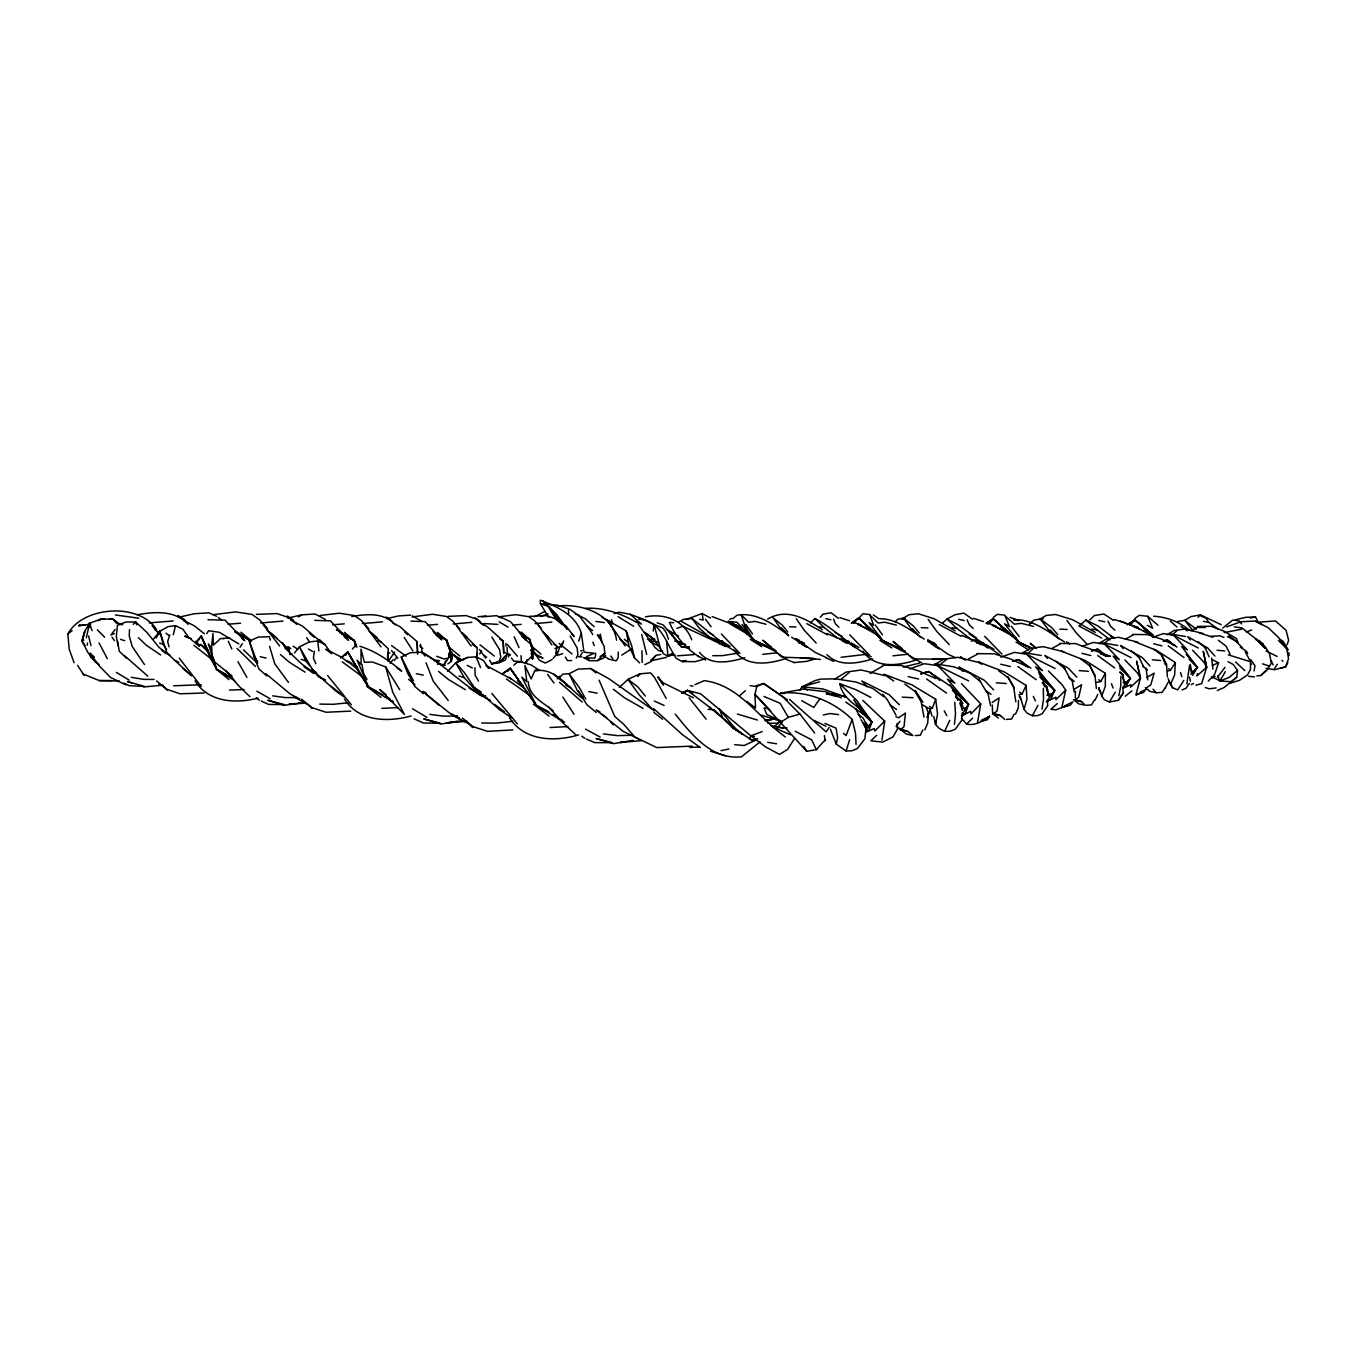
<?xml version="1.0" encoding="UTF-8"?>
<svg xmlns="http://www.w3.org/2000/svg" width="1357" height="1357" viewBox="0 0 1357 1357"><rect width="100%" height="100%" fill="white"/><g stroke="black" fill="none" stroke-linecap="round" stroke-linejoin="round"><path stroke-width="1.5" d="M506.025 646.051L506.025 643.388M1061.53 651.19L1085.261 660.52L1105.378 673.293L1105.293 686.472L1101.748 695.954L1104.327 699.72L1109.483 702.027L1118.372 700.314L1123.359 692.698L1122.901 689.407M1245.268 651.886L1250.594 661.775L1250.442 669.612L1247.456 674.938L1239.62 680.264L1231.138 682.944M477.019 655.482L477.172 647.713L462.788 633.278M1120.95 676.159L1120.712 686.455L1118.847 695.785M935.635 720.601L935.55 724.451L939.417 728.573L944.659 731.304L950.104 731.236L955.226 729.286L961.621 720.499L962.198 712.747M1018.496 700.466L1018.293 707.879L1015.511 714.138M618.283 652.106L618.097 657.908L616.163 660.825L608.852 659.146L602.729 655.261M1075.27 697.82L1075.456 691.392M129.526 629.597L129.237 635.907L132.206 646.475L144.487 664.523M451.728 654.311L451.355 661.334L447.844 663.912M1189.546 665.354L1186.866 683.962M1134.774 641.674L1156.775 650.512L1175.349 662.589L1174.602 675.107L1170.565 684.165L1172.669 687.762L1177.74 689.899L1183.745 680.485M476.646 656.618L476.884 653.463M580.66 650.902L582.119 650.58M641.963 650.715L642.183 662.352M862.781 700.348L884.679 721.144L881.931 740.142M89.121 627.222L89.528 623.27L100.825 619.131L112.936 619.165L118.771 623.355M954.429 724.35L955.515 713.901L954.768 702.332M533.182 652.785L532.487 659.112L531.435 650.224L531.961 652.53M866.58 723.196L864.85 738.785L857.488 748.47L851.891 750.76L846.09 750.998L836.302 744.179L830.399 729.252M653.243 631.09L654.023 624.457L641.556 618.504L630.123 614.28L619.131 612.177L614.178 613.618M595.18 657.45L595.706 653.124M87.238 645.237L87.51 643.014M1229.985 683.165L1236.719 677.143L1237.533 670.494L1233.309 664.523L1228.017 661.656M961.418 683.589L980.738 703.91L977.6 722.433M508.485 656.992L508.909 653.65M314.332 651.106L313.416 658.179L315.825 663.743M394.65 652.157L388.323 661.232L388.187 648.629L369.019 630.903M510.402 654.515L509.961 655.516M555.844 653.362L556.862 646.237L543.75 632.599M1041.972 709.134L1043.516 699.279L1043.312 688.389M1254.089 670.952L1254.971 665.693L1250.679 659.739M556.845 651.75L556.336 654.685L553.045 658.45M1048.486 671.02L1062.073 684.657L1065.72 690.153L1061.819 707.675M173.238 634.771L175.511 625.696L182.822 629.139L189.183 638.163L184.789 636.145L191.218 638.57M85.084 645.542L82.031 641.166L84.829 631.531L82.031 641.166L87.984 652.666L95.635 662.25L99.027 664.472M836.302 744.179L837.608 737.699L836.099 728.166L824.988 723.434M452.695 654.803L451.355 661.334L449.829 653.718M1123.308 688.101L1130.992 684.708L1130.602 687.134L1140.44 678.076L1136.606 661.283L1140.44 678.076L1135.979 694.665M86.373 637.654L89.528 623.27L92.072 630.683M846.09 750.998L849.669 739.633M507.128 647.425L507.382 653.616L505.398 659.994L498.765 662.945L491.624 663.81L489.64 660.231M787.552 699.89L763.669 683.504L756.765 686.557L754.967 694.394L755.51 708.032L746.978 701.433M448.794 655.736L450.066 650.291L449.184 646.492M561.561 647.136L563.783 640.911L559.813 646.831L556.862 655.533L562.697 653.65M1197.485 673.666L1196.891 675.973L1206.644 667.356L1203.303 651.496L1206.644 667.356L1201.759 683.131M599.285 638.011L600.286 634.126L601.914 641.946M82.031 641.166L84.524 631.667L89.528 623.27M927.408 717.056L928.493 713.307L926.254 707.692M1047.485 700.365L1047.689 705.708L1042.057 713.867L1037.393 715.665L1032.406 715.716L1027.181 713.222L1024.026 709.287L1026.927 699.33L1026.146 685.421L1004.231 671.868L978.465 661.962L981.688 664.268M1288.828 652.7L1289.15 655.567M927.306 717.276L928.493 713.307L927.645 723.247L924.829 729.93M531.198 654.023L532.741 648.934L532.148 645.355L521.495 636.009M169.761 634.991L167.657 641.607L169.082 646.865M1212.564 659.892L1218.569 662.759L1214.871 673.767L1212.106 677.788M578.693 641.183L581.322 633.125C575.504 614.551 556.964 606.562 540.307 600.184L540.391 603.628L548.601 617.384M499.376 660.689L500.716 656.907L499.597 649.782L491.828 637.095M927.408 717.344L930.139 709.643M611.006 626.561L612.397 622.727L611.43 619.759M944.659 731.304L949.798 720.313M866.19 730.337L871.906 722.212C863.459 707.218 842.901 701.756 839.847 683.707L857.2 700.857L871.906 722.212L868.921 730.354L865.613 732.085M922.658 704.995L929.918 708.965L932.31 708.303L935.685 699.245L911.836 684.81L884.018 674.225L893.703 681.027M841.272 697.888L825.293 691.68L803.548 689.085L780.58 693.19C806.787 690.425 833.486 701.162 852.145 719.447L846.123 735.562L843.528 733.374M1286.979 644.829L1288.641 640.368L1286.08 630.327L1275.478 620.946L1257.685 622.235M762.142 731.61L750.811 735.799L749.59 738.92L752.236 740.26L757.681 738.7M1192.99 670.748L1192.108 672.987L1197.485 667.474L1181.642 646.526L1187.341 649.867L1173.618 635.297L1163.288 633.617L1152.551 637.366M533.878 649.664L532.656 652.734L530.892 649.816M437.293 664.048L444.18 664.608L445.741 660.791M896.078 726.436L899.928 721.262M1032.406 715.716L1037.952 705.301M1095.014 700.297L1097.762 694.394M576.267 658.179L577.895 654.685L577.149 648.001L570.211 636.026M922.76 729.981L920.3 735.257L915.33 735.545M1018.87 694.767L1022.075 694.021L1026.146 685.421M770.759 710.966L754.967 694.394L794.727 738.14L787.654 749.352L779.529 754.441L765.67 746.978L750.811 735.799L700.721 693.851L687.473 690.425L681.689 693.037M1165.256 688.084L1167.97 682.486M1287.827 662.437L1285.639 666.796L1280.041 668.424M526.686 662.827L525.498 662.81L527.093 659.655M1014.205 714.104L1011.542 719.074L1006.419 719.414M1109.483 702.027L1115.301 692.138M156.174 637.926L159.821 631.242L168.166 626.612L175.511 625.696M897.113 723.468L897.689 728.573L893.025 736.885L882.779 742.126L870.855 740.82L876.707 735.257M1096.982 682.317L1100.781 681.485L1105.378 673.293M345.831 655.295L347.782 651.903L357.179 667.865L353.482 663.319L357.62 667.966M858.031 619.216L862.899 613.754L870.074 614.568M1217.84 675.735L1219.875 681.061L1225.354 671.63M799.985 690.187L801.987 686.812L815.014 680.603L820.544 679.094L834.029 678.856M1224.964 667.305L1217.331 677.465M1094.336 700.161L1091.503 704.894L1086.278 705.284M479.7 654.006L481.599 650.851M1192.582 675.396L1197.485 667.474L1186.171 654.396M962.707 713.629L968.576 704.215L947.423 679.212L954.921 683.165L937.704 665.642L924.321 663.709L909.699 668.882M206.739 633.651L208.537 630.768L219.291 632.277L238.849 643.913M990.186 622.761L993.833 616.994L997.378 614.348L1004.655 615.128M1167.546 670.986L1170.362 670.392L1175.349 662.589M981.247 720.397L989.626 716.225L987.387 719.719L981.06 721.483M1118.372 700.314L1123.359 692.698M580.457 655.584L582.34 652.7M240.019 647.255L242.343 643.71M829.178 727.352L826.159 731.932L789.553 699.449M1165.086 687.863L1162.118 692.358L1156.876 692.782L1150.142 691.476L1145.308 687.694M531.13 656.839L525.498 662.81M74.075 662.725L69.207 649.189L67.85 633.956C82.709 606.375 138.974 602.084 156.513 629.512M480.378 623.016L487.265 626.697L503.21 641.013L503.701 652.938L505.635 652.717M825.582 739.378L816.303 749.658L806.703 751.32L794.727 738.14M394.446 660.469L396.414 657.602M1189.377 683.334L1185.967 688.321L1182.015 689.882M1131.28 623.949L1135.368 618.063L1139.269 615.366L1147.683 616.265L1158.013 625.238M196.816 642.455L201.209 636.111L208.164 651.258L205.348 646.967L207.858 650.139M819.882 698.719L813.844 707.421L801.699 700.704M1274.596 668.272L1277.361 664.319M115.04 629.529L110.952 635.042L114.344 633.465M1047.977 699.398L1054.745 690.391L1035.662 666.898L1042.464 670.629L1026.587 654.21L1014.391 652.361L1000.889 657.178M871.906 722.212L863.137 714.053L853.723 699.652L871.906 722.212L868.005 727.352L867.869 725.011L866.224 724.875M605.663 655.278L603.509 658.06L597.521 660.655L589.26 660.74L583.832 657.653L594.417 658.145M1176.977 630.649L1171.854 635.195M777.391 727.946L782.056 722.111M153.341 639.266L159.821 631.242L166.894 653.09L191.541 675.837M1109.449 639.079L1103.767 643.93M294.52 652.904L299.473 646.814L309.26 641.997M444.18 664.608L448.455 658.043L444.078 658.993L436.615 656.262M660.876 654.43L656.025 655.397L650.665 661.86L644.779 664.625M390.087 663.319L393.106 659.672M507.739 671.342L510.266 668.322L536.371 705.47L564.444 722.331M1033.288 648.595L1028.216 653.09M1123.036 686.879L1130.449 678.229L1113.113 656.093L1119.321 659.604L1104.598 644.168L1093.403 642.421L1081.902 646.407M597.979 634.737L604.069 646.254L604.832 653.243L597.521 660.655M195.985 642.115L201.209 636.111L216.832 669.527L234.693 680.773M849.092 672.631L841.238 679.111M946.745 659.4L939.655 664.998M507.382 653.616L501.055 660.689L491.624 663.81L500.377 661.605L504.159 658.06M352.345 649.104L354.974 646.186M558.728 678.517L562.731 674.124L569.109 673.734L578.133 669.103L590.685 668.543L609.191 678.924L651.445 708.88M820.307 617.181L822.953 614.314M774.457 726.351L780.75 721.161M972.63 718.141L966.574 724.027L961.35 718.175M1208.239 681.163L1211.173 678.059M1190.92 674.378L1197.485 667.474L1189.173 659.366M447.64 671.308L455.782 662.827L467.639 657.416L476.154 656.856L483.245 660.316L488.876 668.289M1256.819 675.871L1260.89 675.515L1265.555 670.646M895.213 621.811L897.656 619.301L903.423 618.046L909.326 614.67L918.316 613.737L934.142 618.758L955.226 630.801M980.738 703.91L970.917 713.969L970.713 711.339L961.825 715.817M853.468 623.338L858.71 618.012L882.949 640.708L904.491 652.157M884.679 721.144L874.79 731.016L874.298 728.59L865.681 732.22M1222.725 628.087L1232.699 620.098L1239.06 620.861L1241.604 623.898M557.201 678.873L559.712 676.38M637.671 676.532L640.385 673.869M1057.307 703.621L1050.929 709.253L1056.068 709.796L1067.857 705.233M810.417 622.931L814.929 618.521C835.064 628.986 850.381 646.984 871.194 656.703M133.223 624.373L135.7 621.947L146.963 632.481L158.939 647.323L168.285 654.515M342.269 657.246L347.782 651.903L368.578 687.083L393.377 702.281M1065.72 690.153L1055.848 699.703L1055.983 697.176L1046.654 701.535M1198.061 617.231L1200.504 614.908L1221.13 624.644M1089.756 619.962L1094.387 615.518L1103.869 614.026L1113.707 620.471M1029.827 623.983L1033.881 620.166L1040.225 618.962L1046.247 615.45L1055.61 614.484L1072.844 619.827L1095.269 632.362M942.708 622.982L946.965 619.013L955.192 614.67L963.877 613.127L972.392 619.148M1131.84 690.849L1125.258 696.243M619.284 687.422L628.02 679.365L639.995 673.784L650.614 672.919L654.549 677.448L666.202 698.431M987.353 624.152L993.188 618.758L1019.463 642.472L1030.625 648.358M652.038 659.044L656.025 655.397M1030.014 623.796L1032.338 621.693M1079.782 625.441L1085.922 620.03L1097.915 625.95L1113.741 637.994M1260.89 675.515L1266.776 670.409L1271.356 663.183L1269.558 653.904L1265.742 647.459L1259.042 640.283M340.607 658.026L347.782 651.903L359.995 674.327L368.578 687.083L382.776 694.835M513.811 665.218L517.271 662.267L522.174 662.284L531.249 664.981L539.408 670.341C557.625 670.307 569.194 688.813 582.815 698.668M739.294 695.937L745.434 690.713M1236.719 677.143L1224.014 687.592L1217.331 690.509M1130.737 623.626L1135.08 619.979L1153.229 635.093M732.661 618.792L736.987 615.23C756.358 611.803 773.354 624.441 788.281 634.974M1237.533 670.494L1228.984 677.499L1219.875 681.061M760.022 741.855L741.516 756.816C711.56 759.92 692.036 734.934 675.26 714.104M861.084 719.668L865.919 728.539L866.665 727.929M631.395 649.036L621.777 655.109M85.101 624.882L78.74 625.696L79.775 624.899M67.85 633.956L72.142 630.649M552.078 659.587L545.243 663.064L539.475 660.299L532.639 649.867M99.434 620.2L101.334 618.775L105.066 619.403M870.007 673.496L883.068 665.914M502.463 674.107L510.266 668.322L522.106 685.166L517.509 680.366L523.123 686.048M851.331 623.372L858.71 618.012L869.82 628.291L865.647 625.509L873.518 631.276M684.335 692.681L687.473 690.425L692.681 693.546M600.065 656.584L604.832 653.243M852.179 622.541L858.71 618.012L882.949 640.708L899.657 648.697M502.701 673.513L510.266 668.322L536.371 705.47L549.364 712.425M986.726 623.1L993.188 618.758L1005.249 629.512L1000.703 626.578L1009.116 632.599M992.137 702.553L999.125 697.871L997.073 710.915L993.12 714.019L1000.499 715.614L1004.689 719.363M98.383 620.743L101.334 618.775M1146.461 687.795L1150.77 684.912L1154.162 673.157L1146.75 677.482M989.626 716.225C982.892 720.804 975.14 726.199 966.574 724.027M780.682 722.246L788.298 717.327L799.952 714.087L814.675 733.034M986.081 623.355L993.188 618.758L1019.463 642.472L1030.268 647.611M961.418 715.868L965.489 713.307L968.576 704.215L951.63 686.947L928.867 671.562L921.182 673.496M298.404 616.96L301.78 614.874L315.129 614.009L325.409 619.471M1074.286 689.22L1081.546 684.725L1078.73 697.108L1074.557 700.093L1081.512 701.586L1085.091 705.148L1078.934 703.91L1073.421 699.652M534.607 616.74L544.717 611.515M834.419 679.28L846.14 672.088L861.203 669.985L884.917 675.633M1127.955 624.356L1135.08 619.979L1148.175 631.226L1143.256 628.138L1151.516 633.99M1167.071 634.754L1174.042 630.496L1185.424 629.02L1203.32 633.6M1098.729 643.608L1106.498 638.91L1118.626 637.332L1137.743 642.149M1021.991 653.395L1030.336 648.375L1043.312 646.695L1063.837 651.801M1126.988 624.831L1135.08 619.979L1152.738 635.839M934.803 664.506L943.827 659.146L957.788 657.331L979.924 662.759M780.733 721.347L777.34 723.247L767.791 723.264M817.508 748.996L816.303 749.658L811.707 739.819L795.168 731.253M1191.242 684.674L1193.482 683.436M1046.315 701.569L1050.861 699.059L1054.745 690.391L1039.513 674.141M1190.971 630.835L1198.197 626.9M1125.496 639.13L1133.248 634.94M1051.828 648.459L1060.156 643.998M968.304 659.027L977.328 654.261M678.568 621.981L683.724 619.301L692.036 618.487L725.91 645.644L738.242 653.124M1136.233 695.157L1141.576 692.392M1122.714 688.169L1125.971 686.506L1130.449 678.229L1119.406 665.965M1064.702 705.844L1072.844 701.891L1070.283 705.25L1064.278 706.912M410.323 676.651L407.745 673.428L401.265 657.059L410.238 652.734L422.078 652.242C446.436 666.066 465.146 687.931 490.386 700.399M1140.44 691.985L1146.139 689.271L1143.357 692.494L1137.641 694.072M681.96 693.037L687.473 690.425L711.17 708.405M467.639 657.416L455.782 662.827L464.331 677.703L477.868 692.935M755.662 740.243L744.077 745.536L734.595 744.637M257.711 661.758L254.064 656.703L249.366 641.149L258.22 637.095L269.331 636.704L270.331 640.199M644.456 632.311C653.124 637.044 658.807 645.321 663.42 653.786L667.949 656.076L671.342 654.532M962.283 709.033L964.861 707.896L964.708 710.44L968.576 704.215L952.461 690.476M586.512 656.618L594.162 653.26L583.985 652.157L581.322 633.125M694.92 684.708L704.164 680.671C739.175 684.776 758.597 718.124 785.381 736.953M1211.852 677.788L1215.126 676.363M1212.259 665.371L1218.569 662.759M729.727 619.25L731.813 618.436M676.956 628.393L682.707 626.222L726.283 646.509L681.825 621.659M540.697 616.468L548.024 613.771M1246.337 631.921L1251.731 629.953M555.013 648.561L559.813 646.831M1226.694 626.866L1240.926 621.743L1254.835 621.048L1262.231 624.746M666.626 657.263L652.208 660.571M710.542 618.029L702.146 613.551L686.455 619.369M901.998 619.352L905.187 618.351M766.569 721.076L773.354 718.973L765.28 720.38M1123.138 682.537L1126.106 681.638L1125.411 683.979L1130.449 678.229L1119.847 668.255M756.086 685.811L763.669 683.504L782.735 696.786L799.952 714.087M1093.912 650.41L1097.677 649.274L1107.176 656.076M1039.937 619.674L1043.312 618.656M1013.306 661.334L1018.802 659.689L1030.879 668.119M920.928 673.937L928.867 671.562L939.892 680.417M814.692 659.027L806.787 661.334L793.845 662.606M685.794 660.435L682.079 661.504L676.159 658.315C665.948 643.065 661.147 620.827 638.96 619.131M807.262 690.034L801.987 686.812L819.594 681.774M917.213 659.604C899.403 665.829 875.282 669.188 863.001 651.309M786.67 658.23C769.368 664.15 745.858 667.576 734.035 650.071M666.609 641.335L667.949 656.076L672.631 653.277L674.989 655.38M704.945 658.976L695.123 661.673L682.079 661.504L686.218 661.334M1091.571 650.868L1097.677 649.274L1105.599 656.059L1097.677 649.274L1091.52 650.834M872.687 658.976C857.692 663.336 839.118 667.118 826.888 654.651M920.911 673.649L928.867 671.562M1012.95 661.215L1018.802 659.689L1026.893 666.406M1195.907 685.149L1201.725 683.64M744.857 657.755C729.998 661.945 710.678 666.474 699.567 652.463M1163.594 641.03L1167.427 640.063L1176.96 647.085M1012.661 661.232L1018.802 659.689L1028.148 667.457M1241.485 629.224L1224.116 632.633M767.638 619.114C786.619 607.648 805.651 618.504 822.325 629.767M578.659 734.883C554.674 742.008 524.362 741.143 509.57 717.836M903.185 667.067L919.809 663.013M387.016 618.588L398.381 615.959L410.747 615.128M287.616 618.097L301.78 614.874M411.069 715.97C387.831 722.45 358.621 721.585 344.407 699.025M632.973 740.328L613.652 743.653L596.045 738.513L612.312 742.652M765.178 720.838L773.354 718.973M179.226 617.096L194.424 613.737L208.842 612.838L216.56 616.265M459.514 721.195L440.855 724.01L423.757 718.905L440.347 723.196L423.588 723.027L414.139 718.854M839.983 639.418L843.732 638.587M481.871 616.858L496.543 615.688L501.208 617.842M498.681 616.824L515.948 614.67L528.942 616.706L534.929 621.15L541.46 628.647M412.036 616.977L432.408 614.263L446.402 616.451L452.865 621.15L459.87 629.037M971.256 641.115L977.159 639.842M823.258 714.986L830.077 713.528L838.626 714.647M320.252 615.45L339.267 613.211L354.347 615.535L361.335 620.505L368.867 628.868M257.949 698.16C235.762 703.859 208.316 702.366 195.069 680.892M213.202 614.653L235.609 611.905L251.927 614.399L259.475 619.674L267.566 628.512M667.949 656.076L674.497 654.719M721.059 750.608L728.913 748.996M351.751 616.604C366.543 613.907 384.37 612.295 395.209 624.915M823.563 614.127L830.993 612.719L838.456 618.317M1250.34 618.012L1255.547 617.011L1258.227 622.185M137.294 614.772C154.562 611.6 175.223 610.09 188.097 624.373M557.761 605.968C581.118 603.492 612.618 613.177 616.553 640.216M624.373 741.77L620.234 742.516L641.827 740.583M535.15 623.626L551.909 622.083M866.02 654.379L841.086 657.28M453.17 623.999L471.863 622.32M736.97 653.311L722.552 655.618L712.747 655.719M1177.791 621.438L1184.763 620.319L1191.09 616.536L1200.504 614.908L1201.199 616.299L1205.864 617.893L1208.748 622.354L1217.992 628.97M362.353 623.592L382.504 621.845M260.68 622.982L283.036 621.065M481.498 696.209L485.535 695.615M149.134 622.88L173.17 620.963M457.784 721.262L446.385 722.874L467.113 721.347M78.74 625.696L90.749 624.152M1216.143 687.931L1209.172 688.779L1205.287 687.558M1235.43 619.793L1245.641 617.316L1255.547 617.011M294.842 703.52L288.99 704.181L305.172 703.18M298.744 703.062L304.596 702.4L284.308 705.335L267.753 700.263L284.478 704.639L268.55 704.368L261.307 701.094M512.742 721.296L496 723.111L481.701 722.993M762.804 654.328L777.476 652.768M892.957 655.821L908.528 654.176M349.309 702.655L333.449 704.3L319.794 704.096M310.974 641.725L317.691 641.03L324.934 644.456L331.532 653.701L325.833 649.189L341.727 657.314L347.579 661.945M477.868 616.773L485.976 615.959M201.124 684.725L173.611 685.794M522.632 661.656L513.811 661.164L511.402 658.026M512.759 625.119L521.088 624.356M693.885 654.6L677.33 655.838M427.506 625.238L437.48 624.373M332.635 624.814L344.271 623.847M227.976 624.237L240.562 623.219M222.955 638.485L229.604 637.96M143.537 686.964L163.044 685.149M768.639 647.153C751.744 643.574 744.162 626.713 728.404 621.404L736.97 622.269L753.322 639.876L773.999 650.749M512.895 729.913L487.57 731.355L473.237 726.741L462.313 718.023M550.06 727.522L567.921 726.589M645.389 616.875C664.557 612.94 684.556 620.37 691.731 639.792M1210.868 636.28L1220.062 635.822L1223.895 637.485M381.775 708.371L398.076 707.625M350.7 711.136L325.985 712.255L312.008 707.659L301.576 699.211M448.132 616.349L466.214 615.603L476.426 619.097L483.55 625.204M529.484 616.366L546.481 615.654L556.065 618.996L562.68 624.763M795.982 626.951L789.689 626.764M692.019 746.129L656.822 747.588L634.72 737.004L624.169 724.757L614.738 716.428L599.099 680.196M256.337 614.365L276.947 613.585L288.566 617.52L296.827 624.339M483.211 623.542L497.934 624.373M229.469 690.085L244.158 689.509M647.493 639.418L654.99 639.181M486.705 657.212L483.94 655.363M571.636 660.503L567.582 660.638L565.309 657.059M204.093 693.037L180.057 693.783L166.521 689.186L156.649 680.943M714.376 641.098L722.145 640.877M902.184 648.697L893.11 641.454L913.091 658.942L943.132 659.129M689.577 747.385L699.466 747.13M928.001 627.935L921.267 627.663M632.905 735.24L617.384 735.63L603.39 733.933M842.985 641.59L848.77 641.454M777.51 727.454L787.128 727.98M976.582 642.981L982.655 642.862M932.564 659.4L946.372 659.146M457.546 715.936L443.179 716.14L429.796 714.376M1067.111 629.461L1059.851 629.122M1197.434 626.425L1211.055 626.289L1223.624 630.988L1236.414 638.553L1237.991 642.523L1228.95 635.687M650.715 660.265L653.09 660.248M297.285 697.549L285.479 697.617L272.672 695.836M82.828 673.903L99.298 680.586L111.478 680.535M585.172 608.394C603.424 607.054 621.625 613.652 637.196 622.744M610.362 742.652L594.688 742.618L586.495 739.073M689.373 646.746L681.248 646.695L663.302 625.017L657.229 622.812M1197.264 627.426L1205.355 627.511M1059.613 643.439L1075.575 643.608L1110.399 656.398L1100.222 653.938M223.956 638.57L220.529 638.536L213.371 645.203L212.981 633.515L211.421 647.984L208.333 643.88L216.832 669.527L232.793 678.432M976.938 653.633L994.087 653.803L1010.592 659.01L1026.299 666.151M1132.569 634.431L1147.513 634.601L1161.829 639.232L1175.416 645.576M882.83 665.218L901.167 665.422L918.926 671.003L935.889 678.619M154.036 679.45L143.469 679.331L131.239 677.33M99.298 680.586L119.28 681.01M207.96 619.725L225.025 620.132L244.684 640.623L241.478 637.96M813.555 658.281L782.022 657.195L762.753 640.233L771.624 647.306M678.313 644.236L682.147 644.354M411.001 621.15L425.131 621.591L441.822 639.876L435.563 634.635M314.773 620.353L330.379 620.844L348.512 640.199L344 636.467M434.019 660.537L439.431 660.774L435.665 660.231M826.379 693.851L834.742 694.224L845.564 696.904L822.766 688.898L801.987 686.812M902.218 697.142L912.973 697.719M1231.036 681.638L1220.672 681.095L1211.479 676.787M441.296 665.032L445.3 665.252M708.117 709.372L714.121 709.728M798.51 643.014L804.531 643.405M932.14 644.405L936.313 644.677M1006.266 683.538L996.309 682.825M1088.314 671.308L1079.256 670.595M109.578 618.928L112.936 619.165L116.973 623.711M1160.591 660.52L1152.28 659.807M1224.743 650.936L1217.076 650.257M673.666 622.727L669.425 622.388C675.124 636.399 686.286 648.459 698.855 656.652M604.374 622.592L595.91 621.472M800.206 657.755L820.51 659.451M535.235 669.985L539.408 670.341L534.658 671.02L531.147 678.958L524.888 665.524L526.804 681.706L521.834 677.109L536.371 705.47L547.685 711.238M1250.374 664.116L1251.629 664.218M780.58 693.19L784.431 693.563M648.985 640.826L658.196 641.776M577.997 656.567L581.932 656.975M1248.559 676.278L1254.479 676.939M115.413 614.958L138.838 618.232M767.808 708.439L764.11 707.981L766.858 714.579L780.224 720.567M118.704 624.169L122.775 624.712M750.167 685.675L756.765 686.557M845.123 642.777L849.109 643.303L855.046 647.577M979.55 644.338L983.163 644.829L987.998 648.188M819.577 626.9L824.208 627.528L837.286 637.892L849.109 641.556M674.751 641.03L680.62 641.844M952.071 627.748L957.007 628.444L970.883 639.232L983.859 643.252M1091.707 629.156L1097.016 629.919L1110.247 639.91M1234.259 626.849L1242.062 627.986L1262.502 644.151M662.657 651.377L658.993 650.834L654.973 647.51L650.003 639.978M835.013 678.771L855.945 682.011L872.924 688.542L883.661 696.582M639.045 618.775L644.948 619.691M1265.911 668.289L1274.647 669.696L1285.639 666.796L1288.522 658.756L1286.758 648.714L1278.328 637.281L1268.252 627.714L1255.632 621.201M934.99 663.777L954.158 666.881L969.916 673.14L979.737 680.993M597.199 693.206L588.768 691.561M767.689 742.33L776.526 743.772M1023.466 652.547L1041.26 655.465M1101.189 642.675L1117.778 645.423M1169.988 633.94L1185.543 636.535M690.323 685.692L692.952 686.133M423.265 675.124L416.243 673.683M469.217 688.067L479.225 694.462L483.346 695.174M798.272 641.132L802.241 641.827M1203.388 621.37L1208.748 622.354M289.584 653.599L292.111 654.057M1153.637 616.18C1166.715 617.13 1179.08 621.506 1189.207 630.174M265.989 658.043L260.171 656.72M689.475 648.239L681.248 646.695L670.324 632.057M771.064 725.69L783.515 728.047M710.457 751.201L725.537 755.764M389.866 653.039L387.729 652.598L388.323 661.232M750.811 735.799L754.509 736.546M825.887 618.673L830.874 619.759M908.104 731.61L898.419 727.997L906.391 734.069L912.922 735.562L908.104 731.61L900.285 729.896L904.033 726.69L905.441 713.036L898.639 717.802L895.908 716.75M1098.831 620.488L1104.734 621.777M958.771 619.318L964.165 620.505M359.91 646.271C375.295 651.038 389.527 660.706 401.723 671.189L396.804 667.746M908.104 676.6L918.638 679.026M1000.72 664.218L1010.422 666.508M699.669 619.233L703.18 620.064L702.146 613.551M1081.97 653.345L1090.875 655.516M1033.593 626.391L1021.346 623.372L1014.341 624.169L1004.977 615.739L1009.371 626.527L1004.536 623.779L1019.463 642.472L1030.845 647.594M896.383 625.102L884.781 622.218L878.149 623.016L869.905 615.026L873.671 625.356L869.192 622.744L882.949 640.708L897.622 647.357M1153.671 643.761L1161.88 645.83M766.027 624.271L755.103 621.387L748.691 622.269L741.176 614.806L744.772 625.441L753.322 639.876L766.875 645.932M826.6 693.817L836.726 696.531M583.832 657.653L589.108 659.078M1114.233 619.471L1124.817 622.829M973.461 618.334L983.469 621.54M839.966 617.656L849.448 620.743M798.221 641.556L804.107 643.218M1250.594 661.775L1228.322 654.854M712.171 616.587L732.492 624.288L741.414 629.478M737.292 714.036L757.376 720.024M722.891 641.539L709.813 637.536L699.008 627.867L692.036 618.487M1129.55 624.678L1138.252 627.426M761.396 715.156L782.141 721.687M458.971 676.007L464.331 677.703M1075.83 699.788L1081.512 701.586M825.531 657.551L833.775 661.436M124.793 640.725L120.417 639.334M987.964 623.338L995.919 625.882M1199.673 633.007L1212.921 637.298M853.757 622.456L861.05 624.831M676.566 641.64L685.709 644.609M1262.468 663.81L1268.473 665.812M698.227 656.228L705.589 659.977M992.849 712.985L1000.499 715.614M301.152 659.298L305.715 660.859L309.549 665.659M825.887 726.216L813.929 720.296M654.311 701.06L664.15 705.47M132.409 683.317L127.439 681.57L144.453 686.388L129.237 685.692L123.945 683.08M549.721 606.952L540.391 603.628L557.184 605.154L570.076 609.378L579.032 615.79M399.738 689.712L385.693 666.932L372.446 662.012L364.439 662.301L360.979 649.189L361.115 664.489L357.112 660.147L368.578 687.083L375.787 690.832M839.847 683.707L856.046 689.797L870.889 697.413M457.699 658.433L462.771 660.367L452.95 654.634L451.355 651.564M1120.407 621.15L1136.335 627.239L1152.297 636.043M538.186 656.296L542.987 658.145L534.794 653.684M921.946 662.996L909.818 655.855M794.133 662.521L787.416 659.892L779.003 654.244M974.954 641.488L983.163 644.829M905.289 651.275L899.487 648.934L904.915 651.462M774.711 649.867L769.08 647.577L776.051 650.834M718.905 643.523L726.283 646.509M159.549 642.981L163.247 644.473L166.674 649.562M841.204 640.08L849.109 643.303M185.044 619.912L178.021 615.433M961.502 635.33L970.883 639.232M479.225 694.462L486.993 697.719M826.667 633.431L837.286 637.892M377.908 640.606L381.436 642.082M1134.096 626.866L1139.592 629.173M1143.256 630.734L1148.751 633.04M772.761 727.081L790.571 734.816M992.272 625.441L1005.859 631.293M562.612 720.448L558.728 718.752L562.052 720.567M293.791 620.336L287.345 616.01M325.612 679.976L318.454 676.838L312.093 668.848M857.895 624.491L870.499 630.038M666.83 629.461L678.585 636.179M393.191 701.569L389.442 699.907L392.563 701.654M453.408 715.41L468.64 723.841L472.762 727.573M937.704 665.642L968.61 680.875M336.434 629.869L340.081 631.514L336.79 629.614M1026.587 654.21L1055.101 668.492M412.426 615.891L421.739 621.353M392.02 621.15L386.219 617.062M728.404 621.404L731.915 623.016M735.409 624.644L740.668 627.053M1104.598 644.168L1131.076 657.636M955.43 657.687L947.966 654.244L927.611 639.927L934.956 643.388M826.192 657.551L815.303 652.496L795.694 638.638L799.273 640.317M499.478 616.57L510.673 621.794L526.092 640.046M1173.618 635.297L1198.316 648.018M175.307 660.571L178.853 662.233M1101.68 638.078L1078.815 625.95M635.67 621.336L641.505 624.101L630.123 614.28M480.191 621.591L475.001 617.74M961.027 636.246L939.248 624.542M827.634 634.94L806.821 623.66M125.93 684.912L110.426 677.38L99.231 665.863L90.088 653.311L91.53 657.433L95.635 662.25M763.974 696.446L780.105 703.265L788.298 717.327M1266.098 650.97L1277.056 656.415M638.723 739.073L623.1 731.287L596.283 710.033L599.913 711.865M575.249 613.737L585.478 618.86L594.162 626.663M467.215 665.371L472.406 667.966M426.251 693.139L422.722 691.341L449.048 712.662L462.313 721.025M450.745 713.528L459.294 717.87M602.05 617.435L612.397 622.727M183.449 620.268L194.39 625.899L204.449 633.821M158.786 684.03L163.96 686.676L167.216 690.136M317.64 640.25L321.219 642.098L302.407 626.086L290.5 619.912M299.761 699.008L290.517 694.224L265.751 673.632M1227.474 636.637L1235.294 640.691L1242.384 647.662M238.815 634.482L251.35 640.979L235.931 631.463M392.444 622.676L399.823 626.578L417.142 641.708L417.549 652.581M341.659 633.906L345.289 635.822M348.902 637.739L354.33 640.606L356.959 647.17M499.749 639.181L503.21 641.013L503.701 652.938M226.008 674.412L216.832 669.527L210.047 657.399L201.209 636.111M553.079 714.41L556.794 716.411M439.481 636.263L446.86 640.233L449.421 647.967L451.355 661.334L450.371 652.327L446.86 640.233L433.002 631.327M585.495 729.116L600.184 737.072M1015.986 637.96L993.816 625.628M386.321 696.769L389.883 698.702M234.608 631.836L251.35 640.979M521.258 634.703L529.824 639.401L531.69 646.627L532.487 659.112L532.402 650.732L529.824 639.401L519.239 632.447M565.818 685.166L570.839 687.931L553.419 674.073M1147.394 625.323L1152.653 628.223L1147.683 616.265M879.913 636.416L858.76 624.508M650.817 641.827L658.145 645.881M693.393 697.769L663.013 682.758L657.823 676.906L663.539 685.149M339.623 632.43L354.33 640.606L356.263 646.102M606.884 620.064L626.171 630.852L631.599 645.44L634.465 657.755L639.537 662.878M933.837 645.728L939.265 648.782L927.611 641.216M1110.552 635.687L1114.182 637.722M256.846 691.222L270.213 698.77M434.07 632.99L446.86 640.233M645.83 633.923L654.278 639.079M957.007 628.444L946.965 619.013L957.737 624.559L976.192 637.807M835.301 632.549L842.069 636.416M802.004 644.371L807.093 647.272L791.708 637.213M643.065 708.422L624.39 697.685L613.364 689.254M348.478 661.47L351.887 663.437M522.513 635.178L529.824 639.401M1010.1 617.401L1018.87 620.522L1013.577 619.708C1033.237 618.826 1048.808 632.277 1064.55 641.963M730.1 623.932L745.502 632.854M707.93 631.989L713.239 635.093M499.122 621.862L508.095 627.138M999.515 654.617L969.203 633.821M308.463 649.036L312.517 651.445M1255.513 639.334L1263.367 644.032M985.928 644.49L994.003 649.325M412.545 708.761L426.98 717.412M465.417 689.729L448.438 679.467L438.532 671.427M851.195 642.828L858.879 647.493M845.784 702.061L863.137 714.053M116.397 672.427L129.119 680.111M633.668 626.272L618.012 616.655M722.874 641.861L730.134 646.373M1279.702 639.232L1283.111 641.369L1288.268 649.986M1016.071 642.082L1028.487 649.85M293.858 696.786L308.429 704.978L312.127 708.558M293.129 646.22L297.963 649.257M879.896 640.385L891.77 647.9M338.894 630.869L354.33 640.606L355.415 646.661M305.088 672.173L289.431 662.284L280.441 654.566M713.884 709.626L732.559 727.725L752.236 740.26M750.268 639.368L761.65 646.627M205.246 647.493L200.378 644.371L209.623 653.514M1153.026 689.186L1156.113 692.613M440.703 664.336L422.078 652.242L425.097 656.143M455.782 662.827L464.501 672.733L474.475 687.728L481.294 692.121M924.287 639.062C910.276 630.259 896.468 618.402 878.963 618.707L873.314 614.942M190.896 639.266L199.462 646.441M732.559 727.725L742.907 734.476L709.253 707.048M391.596 645.61L406.065 656.245M511.182 678.941L486.01 665.473L488.673 668.407M305.715 660.859L299.473 646.814L312.738 670.154L316.215 672.444M283.85 645.983L289.058 649.426L290.025 654.685M1240.247 647.068L1246.32 651.156L1247.694 653.48M479.971 644.796L494.338 656.093M511.623 717.802L499.478 709.592L474.475 687.728M946.524 693.105L926.627 679.026M166.894 653.09L170.168 655.312M160.618 654.956L146.369 645.27L138.397 637.654M601.609 714.053L606.715 717.548M587.479 626.985L592.721 630.564M472.253 644.338L477.172 647.713M700.348 747.554L682.452 734.68L653.65 708.676M344.186 696.887L335.976 691.222L312.738 670.154M1036.171 679.687L1017.818 666.508M553.164 710.864C543.309 702.383 529.094 696.735 528.263 681.757M929.46 706.302L932.31 708.303M559.067 643.354L571.992 653.938M553.486 643.88L556.862 646.237M506.432 678.992L527.5 693.766M266.769 629.682L289.058 649.426M304.019 666.728L313.637 673.462M741.55 629.071L744.925 631.463M154.647 629.529L159.6 633.024M581.78 736.189L584.85 738.361M314.587 673.174L301.712 663.997L285.038 648.137M321.032 677.754L324.238 680.044M287.972 646.577L290.839 648.629M1114.691 667.932L1097.711 655.533M256.202 697.939L259.492 700.28M509.011 677.262L523.293 687.524M218.206 617.452L221.513 619.827M904.848 684.064L915.008 691.442L921.199 701.925L923.981 717.039M890.192 704.945L896.536 709.541M1066.602 641.827L1069.689 644.083M960.434 656.601L965.336 660.18M1180.98 626.323L1187.188 630.869M1184.016 657.551L1168.258 645.847M998.599 670.765L1008.098 677.72L1013.747 687.575L1015.833 701.84M342.185 661.826L361.471 676.023M1081.173 659.315L1089.925 665.863L1094.963 675.124L1096.371 688.593M858.319 714.461L863.12 718.04L866.156 723.909M494.525 704.317L504.55 711.814M1235.565 661.979L1244.81 670.612M1281.856 660.367L1282.959 661.198M986.573 691.086L990.966 694.428M1153.908 649.24L1162.016 655.397L1166.562 664.15L1167.41 676.906M533.386 704.181L549.093 716.106M992.425 713.46L998.345 718.006M1218.45 640.3L1226.016 646.136L1230.137 654.108M955.549 696.803L960.23 700.433L963.012 707.218M1068.858 677.279L1074.218 681.451M193.847 645.287L211.37 658.993M232.149 676.108L214.864 662.131L212.167 656.262L211.658 647.883M653.904 712.442L662.589 719.244M330.82 686.048L339.996 693.257M165.944 633.176L168.76 635.381M366.526 685.963L381.012 697.43M1034.967 647.001L1030.319 643.286L1036.086 648.561M619.996 639.164L629.156 646.848L626.171 630.852M1142.594 666.083L1147.513 670.036M1019.684 692.104L1022.075 694.021M624.339 639.283L627.426 641.793M161.551 650.054L166.046 653.684M270.331 632.735L276.845 638.011M590.685 668.543L596.062 672.919M596.266 712.408L586.919 704.775L578.336 690.866M582.204 702.01L559.508 682.317M448.522 646.763L459.735 655.94M240.901 632.226L251.418 640.843M1042.227 683.063L1046.858 686.863L1048.605 693.342L1047.01 695.191L1050.657 693.919L1050.199 696.362L1054.745 690.391L1039.818 677.143M346.764 660.503L357.044 668.95M386.134 694.767L379.807 689.56L404.386 714.393L392.716 692.155L385.693 666.932M1055.865 661.334L1064.804 668.713M215.627 668.509L228.926 679.603M147.743 676.125L124.759 655.855M1196.348 629.275L1184.763 620.319L1193.091 630.869M182.924 668.407L191.252 675.362M371.292 632.854L377.195 637.841M423.333 693.715L414.699 686.371L408.05 673.242M344.542 632.345L354.126 640.487M1131.399 650.953L1139.575 657.924M1056.679 636.925L1048.927 630.31L1040.225 618.962L1051.539 627.443L1057.765 634.703M530.875 645.508L541.002 654.142M408.61 679.297L415.038 684.776M426.302 694.394L439.142 705.386M243.48 649.901L256.439 662.284M1119.847 672.224L1122.985 674.938L1123.901 681.129M309.328 633.108L313.993 637.179M1198.316 641.759L1205.83 648.358M917.179 634.058L911.378 628.97L903.423 618.046L913.583 626.12L919.283 633.074M1173.686 645.576L1167.427 640.063L1163.356 641.132L1167.427 640.063L1171.719 643.863M461.991 632.803L467.351 637.536M437.666 632.413L446.385 640.097M1265.402 648.137L1256.107 638.91L1265.284 648.493M785.109 632.294L780.496 628.206L773.066 617.774L782.497 625.356L787.789 632.023M266.871 676.007L258.882 668.933L253.98 656.466M90.088 653.311L94.481 657.195M1085.922 620.03L1097.016 629.919M597.284 635.229L600.235 637.875M1170.345 621.116L1176.96 627.07M1114.894 630.174L1110.569 626.272L1107.991 621.15M404.522 631.921L407.575 634.703M419.822 645.796L422.875 648.578M955.684 696.311L960.23 700.433M255.421 666.457L237.017 648.375M521.19 631.972L529.094 639.215M319.336 639.469L325.154 644.796M1098.78 679.653L1100.781 681.485M543.292 632.209L548.126 636.654M575.86 734.849L562.985 722.925L548.516 706.861M1058.613 638.842L1050.03 629.953M711.085 626.713L705.47 619.216M973.173 628.444L969.254 624.729L967.117 619.844M561.459 623.694C552.655 618.113 550.874 607.325 543.054 600.88L556.54 614.28L567.362 629.309L550.586 610.005M1042.498 682.639L1046.858 686.863M1001.958 654.125L984.673 636.314M814.929 618.521L824.208 627.528M249.925 696.684L238.442 685.573L225.754 670.646M869.243 654.905L849.753 634.822M920.148 637.112L912.294 628.596M126.438 658.247L119.28 651.241L117.618 641.284M899.301 704.724L889.123 694.665L861.729 680.96L867.174 686.795M739.989 653.514L721.347 633.99M1278.447 640.47L1286.758 648.714M838.914 627.256L835.335 623.711L833.554 619.063M97.331 629.885L104.642 637.162M1124.919 659.994L1137.387 672.835L1140.44 678.076M1019.141 636.518L1011.27 626.205M788.654 635.941L781.344 627.816M1120.136 672.037L1122.985 674.938M1192.582 650.224L1204.083 662.386L1206.644 667.356M993.612 689.865L984.215 680.213L958.839 666.83L962.978 671.444M1086.686 643.727L1076.508 633.193L1066.958 620.522M1168.682 668.645L1170.362 670.392M507.45 644.626L517.39 656.211M949.289 644.609L936.822 631.497L928.12 619.335M882.474 634.906L875.35 625M752.558 633.956L745.807 624.525M195.781 641.267L199.835 645.559M1076.763 677.177L1068.23 668.102L1044.907 655.516L1047.417 658.399M816.185 643.031L804.311 630.36L796.305 618.69M653.972 710.949L639.113 694.784L628.02 679.365L637.739 686.795L645.338 696.073M1149.973 665.999L1142.17 657.45L1120.611 645.559L1123.155 648.578M517.39 723.858L491.811 693.427M610.684 721.975L613.33 724.943M1214.922 656.093L1207.73 647.984L1187.714 636.721L1190.343 639.944M583.086 697.261L577.573 691.001L569.109 673.734L579.507 687.863L585.749 699.059M351.344 704.758L327.563 675.481M578.811 615.162L588.955 628.715M201.158 686.405L179.243 658.145M263.122 624.559L279.576 645.949M610.735 656.042L612.804 658.535M554.131 613.228L567.362 629.309M152.069 625.628L159.363 634.499M364.914 625.119L381.029 646.882M571.653 633.583L574.096 636.603L565.513 625.323M391.545 650.529L397.822 658.281M882.779 694.207L887.715 700.382L896.044 715.258M689.102 697.769L706.149 719.176M638.163 624.033L650.715 641.691M734.866 728.353L719.6 709.049L722.755 718.345M456.393 625.526L471.116 646.102M448.251 700.534L433.273 681.214L426.081 662.827M538.424 625.356L551.841 644.829M112.054 637.349L114.497 640.572M607.037 619.708L625.102 645.898M84.151 675.481L77.586 665.337M288.43 682.384L274.759 663.827L269.585 646.373M1258.651 641.166L1260.687 643.947M742.075 624.491L753.322 639.876M547.634 674.395L553.995 683.08M455.104 655.923L459.09 661.487M978.77 678.975L986.929 692.613M743.602 630.055L746.333 633.872M479.479 649.426L485.602 658.111M658.569 678.025L662.64 683.877M306.682 637.637L309.854 642.37M282.205 642.472L285.377 647.238M1063.735 666.864L1070.588 679.738M922.93 702.248L915.28 690.459M562.816 697.057L574.028 714.223M587.259 625.95L592.788 634.533M404.25 637.485L412.867 650.902M960.128 699.16L962.91 703.52M855.605 708.558L860.44 717.853M950.07 684.895L955.786 694.326L957.788 700.246M1138.455 656.194L1143.612 666.711M1099.017 689.339L1100.934 692.511M803.768 746.452L806.703 751.32M1008.098 676.872L1014.391 688.101M1168.954 681.299L1172.669 687.762M478.495 681.129L475.137 675.226L474.967 667.695M237.933 661.673L246.923 677.431M367.001 679.484L363.54 673.309L361.946 664.472M1204.677 646.746L1209.07 656.737M944.235 710.864L946.83 715.665M401.265 657.059L413.461 680.875M99.061 642.913L107.271 658.637M1038.597 672.139L1042.244 679.297M1089.603 665.1L1094.624 675.769M1045.348 685.896L1047.4 690.051M476.154 656.856L480.514 667.593M1271.238 660.842L1273.137 664.879M629.58 647.272L634.465 657.755M228.247 641.233L231.843 648.985M1033.339 696.395L1035.391 700.941M1161.473 654.736L1165.442 664.879M514.235 636.84L518.968 647.577M1168.14 678.602L1170.565 684.165M1019.311 696.09L1020.769 699.517M592.873 642.183L594.23 645.542M454.035 655.024L454.714 656.72M136.836 624.865L135.7 621.947L125.743 622.066L117.397 625.407L116.329 636.416L118.042 646.017M863.68 722.687L865.919 728.539M1111.468 683.691L1113.079 688.016M1098.814 688.016L1101.748 695.954M959.772 702.943L962.486 710.423M257.609 663.624L249.366 641.149M668.475 639.181L666.066 632.345L662.996 628.104L654.023 624.457L660.554 648.968M1180.522 672.461L1181.777 676.583M1020.193 696.446L1024.026 709.287M929.918 708.965L932.072 716.157M89.664 653.769L90.783 657.517M641.725 634.482L646.678 654.43M82.743 637.213L83.676 640.555M1046.62 689.169L1048.605 696.26M896.926 725.774L897.689 728.573M159.821 631.242L163.247 644.473M88.578 635.941L91.021 645.644M852.145 719.447L855.538 733.374L856.03 744.382M1043.16 681.078L1044.483 686.693M1189.495 677.109L1190.428 681.18M933.803 716.513L935.55 724.451L937.551 713.986L935.685 699.245M987.743 692.528L990.593 705.674M1122.918 677.075L1124.308 683.809M1099.085 687.778L1099.73 691.103M1071.928 679.569L1074.167 691.951M1145.986 668.17L1147.717 679.857M1190.479 666.372L1191.395 672.784M447.098 642.132L447.589 645.949M448.573 653.565L449.065 657.365M317.691 641.03L318.878 650.936M1211.614 658.06L1212.954 669.137M421.654 648.51L422.163 653.463M420.5 644.27L420.738 647.119M824.445 735.562L824.869 740.837M535.387 653.209L535.489 654.702M521.02 655.702L521.342 660.367M568.481 610.09L568.651 613.924M1190.394 664.37L1190.666 670.307M417.142 641.708L417.6 654.261M992.323 705.029L992.51 711.814M387.593 654.668L387.661 658.026"/></g></svg>
